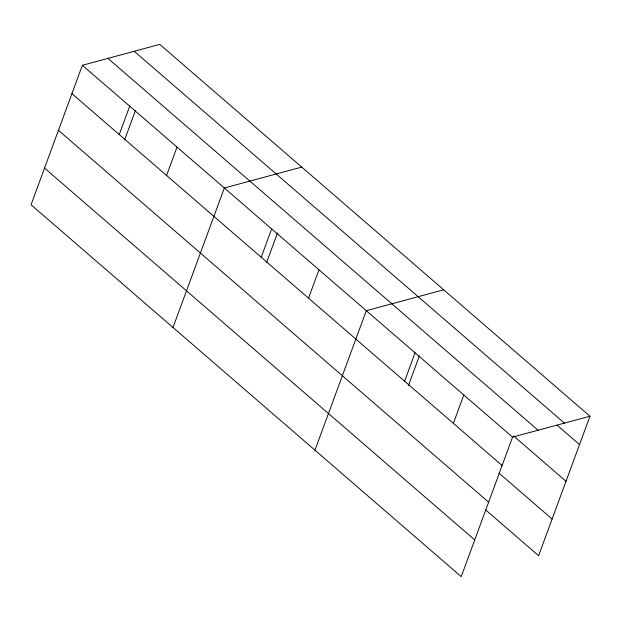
<?xml version="1.0" encoding="UTF-8"?>
<svg xmlns="http://www.w3.org/2000/svg" width="621" height="621" viewBox="0 0 621 621"><rect width="100%" height="100%" fill="white"/><g stroke="black" fill="none" stroke-linecap="round" stroke-linejoin="round"><path stroke-width="0.93" d="M82.376 65.283L31.05 204.775L461.232 576.622L512.558 437.122L589.95 416.225L159.768 44.378L82.376 65.283L512.558 437.122M119.255 134.555L129.696 106.183M124.58 140.012L135.502 110.321M166.575 175.456L177.016 147.084M173.011 327.484L224.336 187.984L301.728 167.088M261.216 257.265L271.656 228.893M266.541 262.722L277.463 233.03M308.536 298.165L318.977 269.793M314.971 450.194L366.297 310.694L443.689 289.797M404.613 381.209L415.053 352.837M408.502 385.424L419.423 355.74M453.369 423.351L463.802 394.979M589.95 416.225L538.624 555.717L485.506 509.802M134.229 51.279L564.411 423.118M556.952 425.098L579.509 444.597M107.914 58.382L538.096 430.229M513.629 435.981L566.018 481.267M71.935 93.655L502.117 465.494M498.997 473.132L552.116 519.047M58.444 130.325L488.626 502.164M44.541 168.105L474.723 539.952"/></g></svg>
